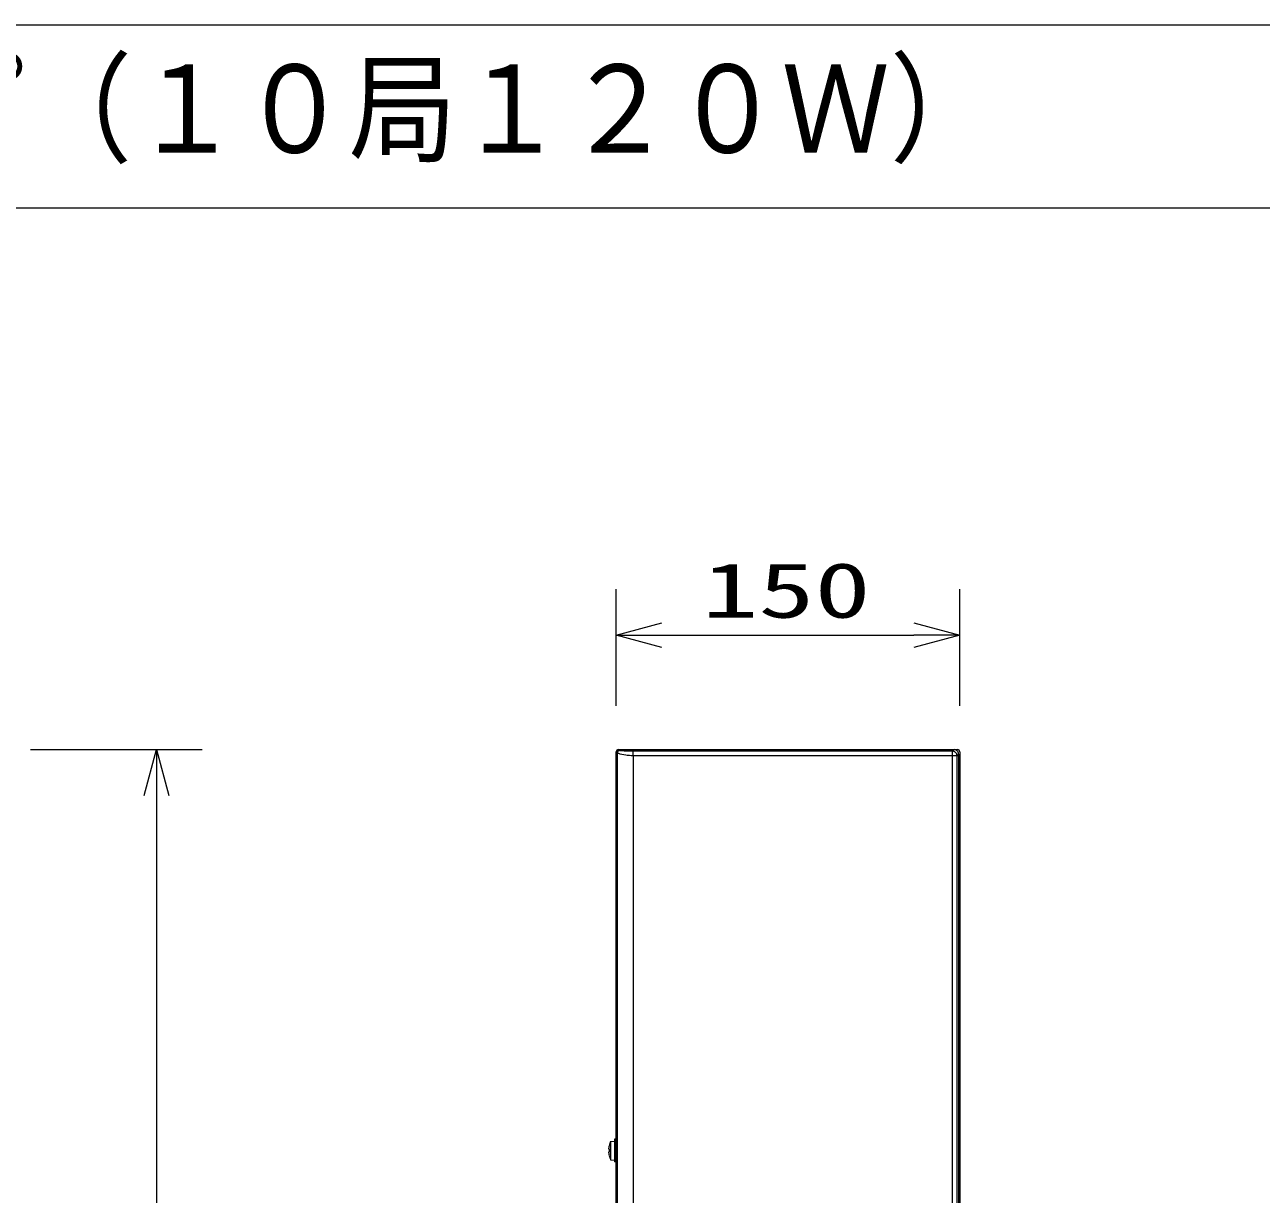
# Model space of a CAD drawing. Units: millimetres on the paper. Extents: x -401 to 401, y -280 to 280.
# Drawn here: x -320.2 to -266.2, y 69 to 120 of the extents above; entities that cross this region are included whole.
import ezdxf
from ezdxf.enums import TextEntityAlignment as Align

# ---------------------------------------------------------------- set-up
doc = ezdxf.new("R2010")
doc.units = ezdxf.units.MM
for name, color, linetype, lineweight in [('0-3_WAKU-M', 7, 'Continuous', 9), ('0-5_GAIKEI', 4, 'Continuous', 9), ('0-6_SUNPO', 7, 'Continuous', 9), ('0-7_MOJI1', 7, 'Continuous', 9)]:
    doc.layers.add(name, color=color, linetype=linetype, lineweight=lineweight)
doc.styles.add('ＭＳ ゴシック', font='')
doc.styles.get('ＭＳ ゴシック').set_extended_font_data('MS Gothic')

# ---------------------------------------------------------------- blocks, each defined once
blk = doc.blocks.new('_OPEN30')
at = {"layer": '0-6_SUNPO'}
blk.add_line((0, 0), (-1, 0), dxfattribs=at)
blk.add_lwpolyline([(-1, 0.2679), (0, 0), (-1, -0.2679)], dxfattribs=at)

msp = doc.modelspace()

# ---------------------------------------------------------------- linework, layer by layer
at = {"layer": '0-3_WAKU-M'}
for p, q in [((-386.989, 120.017), (387.011, 120.017)), ((-386.989, 112.017), (387.011, 112.017))]:
    msp.add_line(p, q, dxfattribs=at)
at = {"layer": '0-5_GAIKEI', "color": 7}
for p, q in [((-294.335, 22.07), (-294.335, 88.271)), ((-294.235, 88.371), (-279.435, 88.371)), ((-279.335, 88.271), (-279.335, 22.07))]:
    msp.add_line(p, q, dxfattribs=at)
at = {"layer": '0-5_GAIKEI'}
for p, q in [((-294.291, 88.227), (-294.291, 22.114)), ((-279.653, 88.302), (-293.592, 88.302)), ((-293.592, 88.102), (-293.592, 22.238)), ((-279.453, 88.102), (-293.592, 88.102)), ((-279.584, 88.371), (-279.653, 88.302)), ((-279.653, 22.238), (-279.653, 88.302)), ((-279.582, 88.371), (-279.584, 88.371)), ((-279.535, 88.371), (-279.535, 88.365)), ((-279.385, 88.171), (-279.453, 88.102)), ((-279.453, 22.238), (-279.453, 88.102)), ((-279.385, 88.171), (-279.385, 22.17)), ((-279.335, 88.071), (-279.385, 88.071)), ((-294.585, 71.271), (-294.415, 71.285)), ((-294.585, 71.271), (-294.585, 70.47)), ((-294.415, 71.37), (-294.415, 70.37)), ((-294.335, 71.37), (-294.415, 71.37)), ((-294.642, 70.924), (-294.658, 70.925)), ((-294.643, 71.08), (-294.642, 71.08)), ((-294.643, 70.66), (-294.642, 70.661)), ((-294.585, 70.47), (-294.415, 70.455)), ((-294.335, 70.37), (-294.415, 70.37))]:
    msp.add_line(p, q, dxfattribs=at)
for points in [[(-294.291, 88.227), (-294.299, 88.235), (-294.316, 88.252), (-294.335, 88.271)], [(-293.592, 88.102), (-293.674, 88.104), (-293.755, 88.109), (-293.859, 88.12), (-293.909, 88.127), (-294.005, 88.143), (-294.089, 88.161), (-294.157, 88.178), (-294.214, 88.195), (-294.255, 88.209), (-294.28, 88.221), (-294.289, 88.225), (-294.291, 88.227)], [(-294.191, 88.327), (-294.202, 88.338), (-294.235, 88.371)], [(-293.592, 88.302), (-293.84, 88.304), (-293.992, 88.308), (-294.108, 88.315), (-294.136, 88.317), (-294.176, 88.322), (-294.186, 88.325), (-294.19, 88.326), (-294.191, 88.327)], [(-279.453, 88.102), (-279.454, 88.122), (-279.457, 88.142), (-279.462, 88.162), (-279.469, 88.18), (-279.478, 88.198), (-279.489, 88.215), (-279.501, 88.231), (-279.515, 88.246), (-279.53, 88.259), (-279.546, 88.271), (-279.564, 88.281), (-279.582, 88.289), (-279.601, 88.295), (-279.621, 88.299), (-279.653, 88.302)], [(-279.385, 88.171), (-279.386, 88.191), (-279.389, 88.211), (-279.394, 88.23), (-279.401, 88.249), (-279.409, 88.267), (-279.42, 88.284), (-279.432, 88.3), (-279.446, 88.315), (-279.461, 88.328), (-279.477, 88.339), (-279.494, 88.349), (-279.513, 88.357), (-279.532, 88.364), (-279.551, 88.368), (-279.584, 88.371)], [(-294.658, 70.925), (-294.658, 70.925), (-294.659, 70.925), (-294.659, 70.925), (-294.659, 70.926), (-294.66, 70.934), (-294.658, 70.975)], [(-294.658, 70.766), (-294.66, 70.806), (-294.66, 70.813), (-294.659, 70.815), (-294.659, 70.816), (-294.658, 70.816), (-294.658, 70.816), (-294.642, 70.817)]]:
    msp.add_lwpolyline(points, dxfattribs=at)
at = {"layer": '0-5_GAIKEI', "color": 7}
for centre, radius, start, end in [((-294.235, 88.271), 0.1, 90, 180), ((-294.235, 88.271), 0.0998, 90.0184, 135.04), ((-294.235, 88.271), 0.0998, 90.0162, 135.05), ((-279.435, 88.271), 0.1, 0, 90)]:
    msp.add_arc(centre, radius, start, end, dxfattribs=at)
at = {"layer": '0-5_GAIKEI'}
for centre, radius, start, end in [((-294.235, 88.271), 0.0998, 134.9665, 179.9948), ((-294.235, 88.271), 0.1, 135.0333, 175.8595), ((-294.19, 88.226), 0.101, 90.5019, 179.5556), ((-295.554, 88.257), 1.963, 359.392, 1.3101), ((-314.862, 88.259), 21.271, 359.5775, 359.9385), ((-293.624, 70.87), 1.041, 157.3871, 168.3578), ((-294.598, 70.937), 0.0621, 177.7502, 189.5764), ((-294.594, 70.803), 0.0662, 170.7516, 181.9348), ((-293.62, 70.871), 1.044, 168.434, 174.2703), ((-293.62, 70.87), 1.044, 185.7295, 191.5662), ((-293.503, 70.87), 1.141, 177.3356, 182.6632), ((-293.624, 70.87), 1.041, 191.6422, 202.6129)]:
    msp.add_arc(centre, radius, start, end, dxfattribs=at)
at = {"layer": '0-6_SUNPO'}
for p, q in [((-294.335, 90.278), (-294.335, 95.371)), ((-279.335, 90.278), (-279.335, 95.371)), ((-292.335, 93.371), (-281.335, 93.371)), ((-319.907, 88.371), (-312.407, 88.371)), ((-314.407, 86.371), (-314.407, 23.97))]:
    msp.add_line(p, q, dxfattribs=at)

# ---------------------------------------------------------------- block references
at = {"layer": '0-6_SUNPO', "xscale": 2, "yscale": 2}
for p, rotation in [((-294.335, 93.371), 180), ((-314.407, 88.371), 90)]:
    msp.add_blockref('_OPEN30', p, dxfattribs=dict(at, rotation=rotation))
msp.add_blockref('_OPEN30', (-279.335, 93.371), dxfattribs=at)

# ---------------------------------------------------------------- texts
at = {"layer": '0-6_SUNPO', "style": 'ＭＳ ゴシック', "width": 1.5}
msp.add_text('150', height=2.405, dxfattribs=at).set_placement((-290.585, 93.408), align=Align.BOTTOM_LEFT)
at = {"layer": '0-7_MOJI1', "style": 'ＭＳ ゴシック', "width": 0.9}
msp.add_text('壁掛形防災アンプ（１０局１２０Ｗ）', height=3.849, dxfattribs=at).set_placement((-357.989, 113.277), align=Align.BOTTOM_LEFT)

doc.saveas('drawing.dxf')
